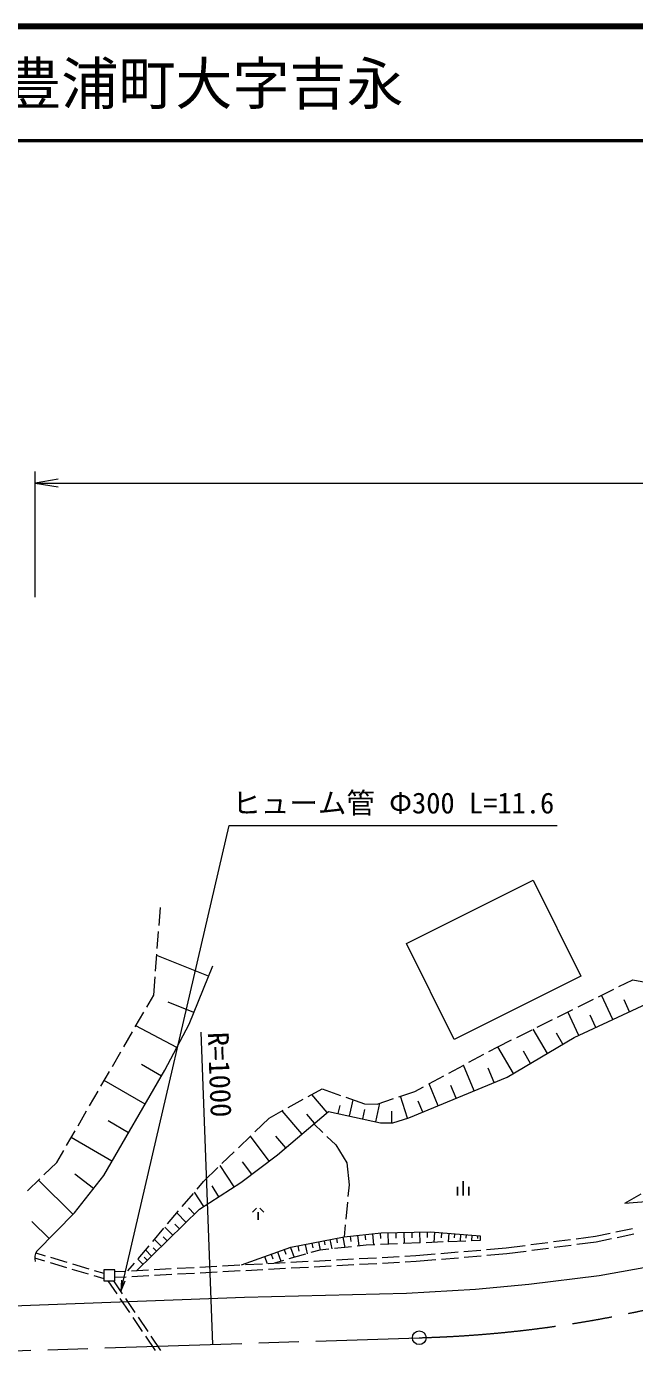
# Model space of a CAD drawing. Units: millimetres at full size, sheet at 1:1000; details may follow other scales. Extents: x 40000 to 680000, y 20000 to 380000.
# Drawn here: x 421974 to 475272, y 263996 to 380000 of the extents above; entities that cross this region are included whole.
import ezdxf
from ezdxf.enums import TextEntityAlignment as Align

# ---------------------------------------------------------------- set-up
doc = ezdxf.new("R2010")
doc.units = ezdxf.units.MM
doc.header["$LTSCALE"] = 1000
doc.linetypes.add('CHAIN', pattern=[18.5, 12, -1.5, 3.5, -1.5])
for name, color, linetype, lineweight in [('M-BGD', 7, 'Continuous', 13), ('M-BMK', 2, 'CHAIN', 13), ('M-BMK-SRVR', 3, 'Continuous', 13), ('M-STR-HTXT', 7, 'Continuous', 13), ('M-TTL', 2, 'Continuous', 140), ('M-TTL-LINE', 7, 'Continuous', 50)]:
    doc.layers.add(name, color=color, linetype=linetype, lineweight=lineweight)
doc.layers.add('M-TTL-TXT', color=7, linetype='Continuous')
doc.styles.add('ＭＳ ゴシック', font='')
doc.styles.get('ＭＳ ゴシック').set_extended_font_data('MS Gothic')

# ---------------------------------------------------------------- blocks, each defined once
blk = doc.blocks.new('open_arrow')
at = {"color": 0, "linetype": 'Continuous', "lineweight": -2}
blk.add_lwpolyline([(7.5, 1.25), (0, 0), (7.5, -1.25)], dxfattribs=at)

msp = doc.modelspace()

# ---------------------------------------------------------------- linework, layer by layer
at = {"layer": 'M-BGD'}
for p, q in [((433599, 301219), (433723, 302814)), ((433444, 299225), (433561, 300721)), ((433290, 297231), (433406, 298727)), ((437930, 296783), (433396, 298605)), ((433127, 295138), (433251, 296733)), ((473902, 295877), (475119, 296481)), ((475119, 296481), (476708, 296185)), ((432511, 294073), (433127, 295138)), ((470319, 294100), (471663, 294766)), ((472111, 294988), (473455, 295655)), ((473369, 292989), (472380, 295122)), ((474834, 293669), (474349, 294715)), ((431508, 292343), (432260, 293641)), ((436655, 293609), (434388, 294520)), ((468527, 293211), (469871, 293877)), ((470383, 291604), (469430, 293659)), ((435155, 290540), (431569, 292447)), ((466736, 292322), (468079, 292989)), ((471876, 292297), (471382, 293363)), ((430506, 290612), (431258, 291910)), ((463279, 290607), (464496, 291211)), ((464944, 291433), (466288, 292100)), ((467634, 290029), (466382, 292146)), ((468998, 290836), (468422, 291811)), ((429504, 288881), (430255, 290179)), ((462511, 290194), (463279, 290607)), ((464669, 288276), (463288, 290612)), ((466152, 289153), (465526, 290211)), ((433800, 288041), (432045, 289061)), ((458989, 288297), (460310, 289008)), ((461201, 286742), (460273, 288988)), ((460750, 289245), (462071, 289956)), ((428501, 287150), (429253, 288448)), ((457228, 287348), (458549, 288060)), ((462956, 287467), (462438, 288721)), ((427499, 285420), (428251, 286718)), ((432372, 285583), (428797, 287661)), ((446660, 286251), (447888, 286931)), ((447888, 286931), (449506, 286353)), ((454606, 286224), (456020, 286697)), ((456020, 286697), (456788, 287111)), ((458056, 285443), (457261, 287366)), ((459628, 286092), (459164, 287215)), ((444910, 285282), (446223, 286009)), ((448339, 284852), (446994, 286436)), ((449302, 284759), (449459, 285469)), ((449977, 286185), (451595, 285607)), ((450296, 284539), (450610, 285959)), ((451595, 285607), (452717, 285591)), ((452597, 284029), (452961, 285673)), ((452717, 285591), (454131, 286065)), ((455359, 284342), (454748, 286271)), ((456709, 284886), (456312, 285848)), ((426497, 283689), (427248, 284987)), ((441990, 283150), (443245, 284360)), ((443245, 284360), (444473, 285040)), ((446121, 282969), (444398, 284999)), ((447230, 283910), (446558, 284702)), ((451447, 284284), (451629, 285106)), ((454004, 283942), (453999, 284953)), ((425494, 281958), (426246, 283256)), ((430917, 283080), (429130, 284119)), ((447156, 283847), (447944, 283103)), ((429463, 280577), (425895, 282651)), ((440551, 281761), (441630, 282802)), ((443249, 280594), (441597, 282770)), ((444700, 281762), (443839, 282777)), ((448307, 282759), (449094, 282015)), ((449094, 282015), (450045, 280441)), ((424627, 280461), (425244, 281526)), ((439112, 280372), (440191, 281414)), ((423500, 279381), (424627, 280461)), ((437497, 278814), (438752, 280025)), ((440172, 278326), (438951, 280218)), ((441726, 279438), (440900, 280526)), ((450045, 280441), (450247, 278525)), ((422055, 277997), (423138, 279035)), ((426055, 275927), (423019, 278921)), ((427847, 278192), (426220, 279461)), ((436924, 278137), (437497, 278814)), ((438848, 277472), (438237, 278418)), ((450247, 278525), (450150, 277489)), ((435632, 276610), (436601, 277755)), ((437523, 276618), (436708, 277882)), ((474425, 276918), (475853, 277729)), ((434340, 275084), (435309, 276229)), ((436713, 275953), (436188, 276492)), ((450103, 276991), (449963, 275498)), ((423960, 273802), (422442, 275299)), ((435380, 274655), (434977, 275068)), ((435958, 275219), (435153, 276045)), ((449917, 275000), (449819, 273964)), ((433048, 273557), (434017, 274702)), ((434301, 273605), (433953, 273962)), ((434801, 274092), (434105, 274806)), ((449139, 273830), (449219, 273425)), ((449706, 273941), (449885, 273032)), ((450350, 274019), (450398, 273559)), ((450995, 274087), (451092, 273162)), ((451643, 274156), (451691, 273693)), ((452290, 274224), (452392, 273258)), ((452966, 274295), (453017, 273812)), ((453645, 274317), (453664, 273309)), ((454350, 274329), (454360, 273826)), ((455056, 274342), (455073, 273366)), ((455739, 274355), (455747, 273867)), ((456422, 274367), (456439, 273422)), ((457084, 274379), (457092, 273906)), ((457744, 274357), (457678, 273472)), ((458364, 274310), (458331, 273868)), ((458983, 274264), (458928, 273522)), ((459502, 274225), (459475, 273854)), ((460022, 274186), (459975, 273565)), ((460520, 274149), (460497, 273838)), ((461019, 274112), (460981, 273605)), ((461518, 274075), (461499, 273821)), ((470155, 273795), (471838, 274017)), ((471838, 274017), (473145, 274287)), ((471921, 273523), (473256, 273800)), ((473634, 274389), (475103, 274693)), ((473745, 273901), (475214, 274206)), ((431756, 272030), (432725, 273175)), ((432936, 272275), (432415, 272809)), ((433368, 272696), (433067, 273005)), ((433801, 273118), (433199, 273735)), ((443984, 272629), (444275, 271815)), ((444554, 272833), (444699, 272426)), ((445123, 273036), (445440, 272150)), ((445769, 273167), (445860, 272705)), ((446416, 273294), (446577, 272477)), ((447685, 272795), (446901, 272570)), ((446988, 273407), (447069, 272998)), ((447561, 273519), (447703, 272797)), ((448468, 272880), (447685, 272795)), ((448066, 273619), (448137, 273258)), ((448572, 273718), (448731, 272908)), ((450456, 273094), (448965, 272933)), ((451736, 273231), (450953, 273147)), ((452498, 273262), (451736, 273231)), ((454496, 273343), (452997, 273282)), ((456494, 273424), (454996, 273363)), ((458493, 273505), (456994, 273444)), ((458305, 272500), (459800, 272628)), ((460491, 273585), (458992, 273525)), ((460298, 272671), (461793, 272799)), ((461753, 273637), (460991, 273606)), ((462291, 272841), (464010, 272988)), ((464010, 272988), (465693, 273209)), ((464064, 272491), (465762, 272714)), ((466189, 273275), (467676, 273470)), ((466258, 272779), (467745, 272975)), ((468172, 273535), (469659, 273730)), ((468240, 273040), (469728, 273235)), ((470223, 273300), (471921, 273523)), ((422691, 272107), (423562, 271847)), ((422784, 272549), (423609, 272303)), ((424041, 271704), (425479, 271275)), ((424088, 272160), (425526, 271731)), ((426005, 271588), (427442, 271159)), ((430860, 270971), (431433, 271649)), ((432188, 271546), (431738, 272009)), ((432562, 271911), (432301, 272178)), ((439164, 271412), (440662, 271492)), ((441161, 271518), (442659, 271598)), ((442844, 272221), (443060, 271619)), ((443158, 271624), (444656, 271704)), ((443414, 272425), (443560, 272018)), ((444499, 271879), (443715, 271654)), ((446421, 272432), (444979, 272017)), ((445156, 271730), (446653, 271810)), ((447153, 271836), (448651, 271916)), ((449150, 271942), (450648, 272022)), ((449180, 271443), (450678, 271523)), ((451147, 272048), (452645, 272128)), ((451178, 271549), (452676, 271629)), ((453144, 272154), (454642, 272234)), ((453175, 271655), (454673, 271735)), ((455141, 272260), (456088, 272311)), ((455172, 271761), (456123, 271812)), ((456088, 272311), (457807, 272458)), ((456123, 271812), (457851, 271960)), ((458350, 272002), (459844, 272130)), ((460342, 272173), (461837, 272301)), ((462335, 272343), (464064, 272491)), ((425958, 271132), (427395, 270704)), ((427875, 270561), (428746, 270301)), ((427921, 271016), (428746, 270770)), ((429729, 270911), (430676, 270961)), ((429756, 270412), (430706, 270462)), ((431175, 270988), (432673, 271068)), ((431206, 270489), (432704, 270568)), ((433172, 271094), (434670, 271174)), ((433203, 270595), (434701, 270674)), ((435170, 271200), (436667, 271280)), ((435200, 270701), (436698, 270781)), ((437167, 271306), (438665, 271386)), ((437197, 270807), (438695, 270887)), ((439194, 270913), (440692, 270993)), ((441192, 271019), (442690, 271099)), ((443189, 271125), (444687, 271205)), ((445186, 271231), (446684, 271311)), ((447183, 271337), (448681, 271417)), ((429116, 270102), (429884, 268968)), ((429599, 270102), (430364, 268973)), ((430165, 268554), (431006, 267312)), ((430644, 268559), (431486, 267318)), ((431287, 266899), (432128, 265657)), ((431766, 266904), (432608, 265662)), ((432409, 265243), (433250, 264001)), ((432888, 265248), (433730, 264006))]:
    msp.add_line(p, q, dxfattribs=at)
at = {"layer": 'M-BGD', "lineweight": 25}
for p, q in [((460257, 277588), (460257, 278838)), ((459757, 278338), (459757, 277588)), ((460757, 278338), (460757, 277588)), ((441793, 276107), (442143, 276457)), ((442293, 276107), (442293, 275457)), ((442443, 276457), (442793, 276107))]:
    msp.add_line(p, q, dxfattribs=at)
at = {"layer": 'M-BGD'}
for points in [[(474425, 276918), (480360, 277375), (483040, 277795), (485127, 278403), (488695, 279976), (490144, 281098), (494256, 285164), (496391, 287610), (497730, 288591), (499538, 289433), (502248, 290243), (507031, 291473), (512328, 295563), (515879, 298764), (520787, 303882), (525437, 309163), (529643, 313790), (535249, 320136)], [(344331, 264860), (412172, 267575), (441098, 268658), (455294, 269009), (461323, 269359), (466020, 269803), (472166, 270574), (477237, 271486), (482284, 272724), (489084, 274921), (496235, 277842), (502310, 280996), (508433, 284759), (513901, 288755), (518878, 292774), (523061, 296665), (527197, 300824), (531357, 305498), (534815, 309984), (539534, 316491)], [(422869, 272695), (426175, 276049), (428746, 279344), (434097, 288551), (436247, 292593), (438303, 297711)], [(431640, 271013), (437141, 276371), (440763, 278708), (443965, 281138), (448451, 284947), (453013, 283937), (454096, 283942), (455498, 284386), (464097, 287938), (469986, 291420), (477207, 294769), (478681, 294551)], [(440829, 271501), (445146, 273045), (449819, 273964), (453075, 274306), (457375, 274384), (461753, 274057), (461753, 273637)]]:
    msp.add_lwpolyline(points, dxfattribs=at)
for points in [[(455276, 299662), (466378, 305197), (470571, 296788), (459469, 291252)], [(429729, 271051), (428746, 271051), (428746, 270102), (429729, 270102)]]:
    msp.add_lwpolyline(points, close=True, dxfattribs=at)
msp.add_arc((423678, 272129), 988, 145.0594, 198.93114, dxfattribs=at)
at = {"layer": 'M-BMK'}
msp.add_lwpolyline([(217484, 255667), (354886, 261830), (456401, 265114)], dxfattribs=at)
msp.add_arc((453512, 370074), 105000, 271.57681, 327.78447, dxfattribs=at)
at = {"layer": 'M-BMK-SRVR'}
msp.add_circle((456405, 265114), 600, dxfattribs=at)
at = {"layer": 'M-STR-HTXT'}
for p, q in [((422744, 330000), (422744, 341000)), ((422744, 340000), (537366, 340000)), ((438303, 264528), (437279, 291877))]:
    msp.add_line(p, q, dxfattribs=at)
msp.add_lwpolyline([(430242, 269154), (439750, 310000), (468500, 310000)], dxfattribs=at)
at = {"layer": 'M-TTL'}
msp.add_line((680000, 380000), (40000, 380000), dxfattribs=at)
at = {"layer": 'M-TTL-LINE'}
msp.add_line((40000, 370000), (680000, 370000), dxfattribs=at)

# ---------------------------------------------------------------- block references
at = {"layer": 'M-STR-HTXT', "xscale": 267, "yscale": 267}
msp.add_blockref('open_arrow', (422744, 340000), dxfattribs=at)
at = {"layer": 'M-STR-HTXT', "xscale": 133, "yscale": 133, "rotation": 76.9}
msp.add_blockref('open_arrow', (430242, 269154), dxfattribs=at)

# ---------------------------------------------------------------- texts
at = {"layer": 'M-STR-HTXT', "style": 'ＭＳ ゴシック'}
msp.add_text('ヒューム管 Φ300 L=11.6', height=1833, dxfattribs=at).set_placement((454125, 310500), align=Align.BOTTOM_CENTER)
msp.add_text('R=1000', height=1833, rotation=272.146, dxfattribs=at).set_placement((438919, 288165), align=Align.MIDDLE_CENTER)
at = {"layer": 'M-TTL-TXT', "style": 'ＭＳ ゴシック'}
msp.add_text('下関市豊浦町大字吉永', height=3666, dxfattribs=at).set_placement((405024, 375000), align=Align.MIDDLE_LEFT)

doc.saveas('drawing.dxf')
